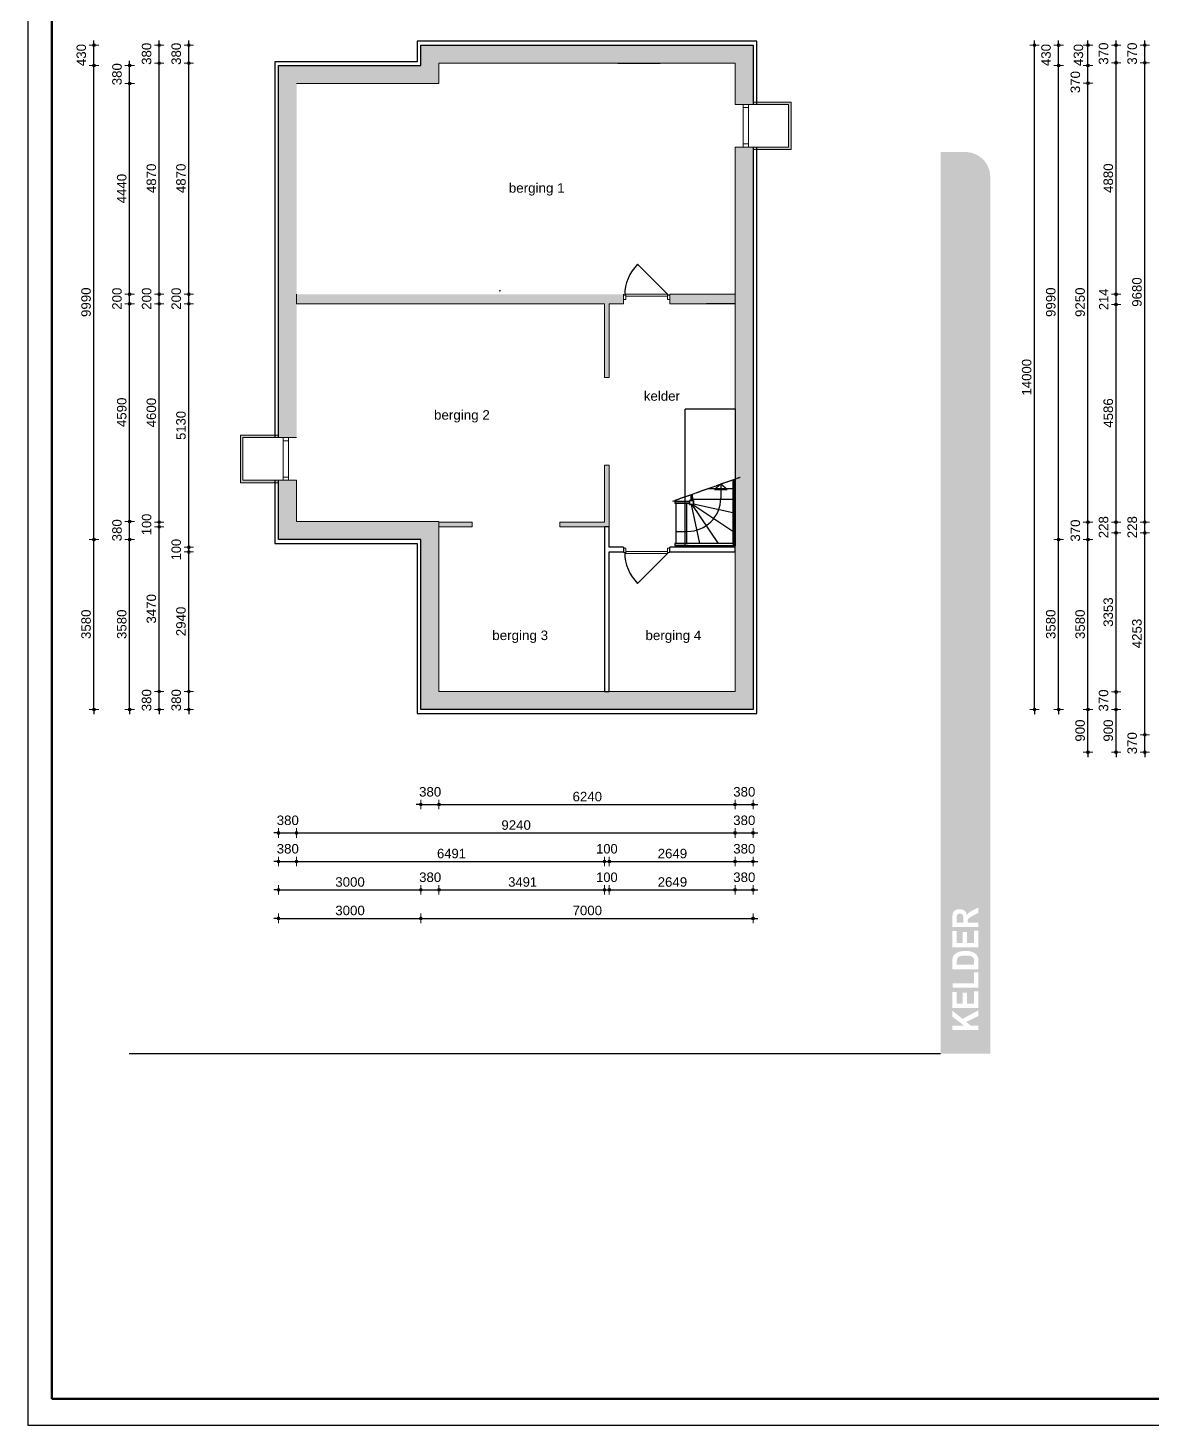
# Model space of a CAD drawing. Header units: millimetres. Extents: x 0 to 59350, y 0 to 29700.
# Drawn here: x 0 to 11844, y 0 to 14719 of the extents above; entities that cross this region are included whole.
import ezdxf

# ---------------------------------------------------------------- set-up
doc = ezdxf.new("R2010")
doc.units = ezdxf.units.MM
for name, pattern in [('PUNKT2_S9', [1, 0, -1]), ('STRICHPUNKT2_S5', [11, 8, -1, 1, -1]), ('VERDECKT2_S2', [2.7, 2, -0.7])]:
    doc.linetypes.add(name, pattern=pattern)
doc.layers.add('LAYER1', color=1, linetype='Continuous', lineweight=18)
doc.layers.add('Standard', color=7, linetype='Continuous', lineweight=25)
for name, color, linetype in [('LAYER3', 1, 'Continuous'), ('LAYER4', 1, 'Continuous'), ('LAYER9', 1, 'Continuous')]:
    doc.layers.add(name, color=color, linetype=linetype)
doc.styles.add('ARIAL', font='arial.ttf')

msp = doc.modelspace()

# ---------------------------------------------------------------- hatches: boundary and pattern name
at = {"layer": 'Standard', "linetype": 'PUNKT2_S9', "lineweight": 18}
for color, points in [(9, [(7515, 14538), (4140, 14538), (4140, 14413), (7515, 14413)]), (9, [(4140, 14323), (2640, 14323), (2640, 14198), (4140, 14198)]), (9, [(4140, 14413), (4140, 14198), (4265, 14198), (4265, 14413)]), (9, [(7450, 14413), (4265, 14413), (4265, 14348), (7450, 14348)]), (9, [(4265, 14348), (4265, 14133), (4330, 14133), (4330, 14348)]), (9, [(4265, 14198), (2765, 14198), (2765, 14133), (4265, 14133)]), (253, [(8040, 13938), (7640, 13938), (7640, 13913), (8015, 13913)]), (253, [(8040, 13438), (8040, 13938), (8015, 13913), (8015, 13463)]), (253, [(7640, 13438), (8040, 13438), (8015, 13463), (7640, 13463)]), (253, [(2640, 10428), (2240, 10428), (2265, 10403), (2640, 10403)]), (253, [(2240, 10428), (2240, 9928), (2265, 9953), (2265, 10403)]), (253, [(2240, 9928), (2640, 9928), (2640, 9953), (2265, 9953)]), (9, [(2640, 9328), (4140, 9328), (4140, 9453), (2640, 9453)]), (9, [(2765, 9453), (4265, 9453), (4265, 9518), (2765, 9518)]), (9, [(4140, 9453), (4140, 7663), (4265, 7663), (4265, 9453)]), (9, [(4265, 9518), (4265, 7728), (4330, 7728), (4330, 9518)]), (9, [(4140, 7538), (7640, 7538), (7640, 7663), (4140, 7663)]), (9, [(4265, 7663), (7515, 7663), (7515, 7728), (4265, 7728)])]:
    msp.add_hatch(color=color, dxfattribs=at).paths.add_polyline_path(points)
h = msp.add_hatch(color=9, dxfattribs=at)
h.paths.add_polyline_path([(7640, 7663), (7640, 13463), (7515, 13463), (7515, 7663)])
h.paths.add_polyline_path([(7515, 13913), (7640, 13913), (7640, 14538), (7515, 14538)])
h = msp.add_hatch(color=9, dxfattribs=at)
h.paths.add_polyline_path([(7515, 7728), (7515, 13463), (7450, 13463), (7450, 7728)])
h.paths.add_polyline_path([(7450, 13913), (7515, 13913), (7515, 14413), (7450, 14413)])
h = msp.add_hatch(color=9, dxfattribs=at)
h.paths.add_polyline_path([(2640, 14198), (2640, 10403), (2765, 10403), (2765, 14198)])
h.paths.add_polyline_path([(2765, 9953), (2640, 9953), (2640, 9453), (2765, 9453)])
h = msp.add_hatch(color=9, dxfattribs=at)
h.paths.add_polyline_path([(2765, 14133), (2765, 10403), (2830, 10403), (2830, 14133)])
h.paths.add_polyline_path([(2830, 9518), (2830, 9953), (2765, 9953), (2765, 9518)])
at = {"layer": 'Standard', "linetype": 'PUNKT2_S9', "lineweight": -3}
h = msp.add_hatch(color=23, dxfattribs=at)
h.paths.add_polyline_path([(9787, 5364), (9786, 5352), (9786, 5330), (9786, 5294), (9856, 5294), (9856, 5328), (9855, 5355), (9853, 5370), (9848, 5377), (9841, 5383), (9832, 5386), (9820, 5387), (9808, 5386), (9798, 5381), (9791, 5374)])
h.paths.add_polyline_path([(9877, 4947), (9849, 4945), (9828, 4942), (9813, 4936), (9802, 4929), (9794, 4919), (9789, 4907), (9787, 4893), (9786, 4870), (9786, 4849), (9968, 4849), (9968, 4883), (9968, 4900), (9966, 4911), (9961, 4922), (9954, 4930), (9944, 4937), (9928, 4942), (9906, 4945)])
h.paths.add_polyline_path([(9615, 3913), (10140, 3913), (10140, 13150), (10131, 13218), (10105, 13282), (10063, 13336), (10008, 13378), (9945, 13404), (9877, 13413), (9615, 13413)])
h.paths.add_polyline_path([(9742, 4608), (9742, 4655), (9968, 4655), (9968, 4770), (10015, 4770), (10015, 4608)], flags=16)
h.paths.add_polyline_path([(9757, 5413), (9773, 5425), (9794, 5432), (9817, 5435), (9845, 5431), (9868, 5420), (9884, 5401), (9893, 5374), (9904, 5388), (9916, 5399), (9934, 5411), (9961, 5426), (10015, 5454), (10015, 5398), (9955, 5365), (9929, 5350), (9914, 5340), (9907, 5334), (9903, 5326), (9901, 5317), (9900, 5303), (9900, 5294), (10015, 5294), (10015, 5247), (9740, 5247), (9740, 5345), (9742, 5377), (9747, 5398)], flags=16)
h.paths.add_polyline_path([(9847, 5195), (9894, 5195), (9894, 5080), (9968, 5080), (9968, 5208), (10015, 5208), (10015, 5034), (9740, 5034), (9740, 5204), (9786, 5204), (9786, 5080), (9847, 5080)], flags=16)
h.paths.add_polyline_path([(9844, 4993), (9880, 4995), (9912, 4993), (9938, 4988), (9966, 4977), (9987, 4963), (9999, 4949), (10009, 4930), (10013, 4912), (10015, 4889), (10015, 4802), (9740, 4802), (9740, 4887), (9741, 4912), (9745, 4931), (9755, 4949), (9770, 4965), (9791, 4978), (9815, 4987)], flags=16)
h.paths.add_polyline_path([(9968, 4440), (9968, 4568), (10015, 4568), (10015, 4394), (9740, 4394), (9740, 4563), (9786, 4563), (9786, 4440), (9847, 4440), (9847, 4555), (9894, 4555), (9894, 4440)], flags=16)
h.paths.add_polyline_path([(9886, 4247), (9932, 4209), (10015, 4209), (10015, 4163), (9740, 4163), (9740, 4209), (9862, 4209), (9740, 4303), (9740, 4365), (9847, 4279), (10015, 4370), (10015, 4310)], flags=16)
at = {"layer": 'Standard', "linetype": 'PUNKT2_S9', "lineweight": 18}
h = msp.add_hatch(color=9, dxfattribs=at)
h.paths.add_polyline_path([(6275, 11913), (2830, 11913), (2830, 11813), (6275, 11813)])
h.paths.add_polyline_path([(7450, 11913), (6762, 11913), (6762, 11813), (7450, 11813)])
h = msp.add_hatch(color=9, dxfattribs=at)
h.paths.add_polyline_path([(6125, 11036), (6125, 11813), (6075, 11813), (6075, 11036)])
h.paths.add_polyline_path([(6125, 9513), (6125, 10113), (6075, 10113), (6075, 9513)])
h = msp.add_hatch(color=9, dxfattribs=at)
h.paths.add_polyline_path([(5603, 9463), (6125, 9463), (6125, 9513), (5603, 9513)])
h.paths.add_polyline_path([(4680, 9463), (4680, 9513), (4330, 9513), (4330, 9463)])

# ---------------------------------------------------------------- linework, layer by layer
at = {"layer": 'LAYER1', "color": 1, "linetype": 'Continuous', "lineweight": -3}
for p, q in [((7164, 9866), (7426, 9866)), ((7299, 9914), (7232, 9856)), ((7366, 9856), (7299, 9914)), ((7299, 9914), (7299, 9766)), ((7002, 9776), (7002, 9741)), ((7002, 9756), (7426, 9756)), ((7002, 9741), (7014, 9741)), ((7014, 9741), (7014, 9705)), ((7014, 9726), (7014, 9699)), ((7014, 9718), (7014, 9699)), ((7232, 9856), (7366, 9856)), ((6957, 9711), (6827, 9711)), ((6827, 9711), (6827, 9287)), ((6971, 9711), (6937, 9711)), ((6937, 9711), (6937, 9287)), ((6971, 9699), (6971, 9711)), ((7008, 9699), (6971, 9699)), ((7014, 9699), (6987, 9699)), ((6987, 9699), (7077, 9287)), ((6995, 9699), (7273, 9287)), ((7014, 9699), (6995, 9699)), ((7014, 9699), (7006, 9699)), ((7006, 9699), (7426, 9416)), ((7014, 9707), (7014, 9699)), ((7014, 9705), (7426, 9615)), ((6827, 9287), (6957, 9287))]:
    msp.add_line(p, q, dxfattribs=at)
at = {"layer": 'LAYER3', "color": 3, "linetype": 'STRICHPUNKT2_S5', "lineweight": -3}
msp.add_line((6796, 9735), (7503, 9986), dxfattribs=at)
at = {"layer": 'LAYER3', "color": 3, "linetype": 'Continuous', "lineweight": -3}
for p, q in [((7426, 9959), (7426, 9281)), ((7445, 9281), (7445, 9965)), ((6816, 9730), (6816, 9711)), ((6971, 9730), (6816, 9730)), ((6971, 9711), (6971, 9730)), ((6983, 9802), (6983, 9741)), ((6983, 9741), (7002, 9741)), ((7002, 9741), (7002, 9808)), ((6816, 9711), (6971, 9711)), ((6816, 9287), (6816, 9268)), ((7426, 9287), (6816, 9287)), ((7426, 9281), (7445, 9281)), ((7445, 9281), (7426, 9281)), ((7445, 9268), (7445, 9281)), ((6816, 9268), (7445, 9268))]:
    msp.add_line(p, q, dxfattribs=at)
at = {"layer": 'LAYER4', "color": 4, "linetype": 'Continuous', "lineweight": -3}
for p, q in [((6971, 9741), (6971, 9699)), ((7014, 9741), (6971, 9741)), ((7014, 9699), (7014, 9741)), ((6971, 9699), (7014, 9699))]:
    msp.add_line(p, q, dxfattribs=at)
at = {"layer": 'LAYER9', "color": 8, "linetype": 'Continuous', "lineweight": -3}
msp.add_line((6827, 9414), (6947, 9414), dxfattribs=at)
msp.add_arc((6947, 9766), 352, 270, 0, dxfattribs=at)
at = {"layer": 'Standard', "color": 1, "linetype": 'Continuous', "lineweight": 25}
for p, q in [((0, 29700), (0, 0)), ((0, 0), (59350, 0))]:
    msp.add_line(p, q, dxfattribs=at)
at = {"layer": 'Standard', "color": 30, "linetype": 'Continuous', "lineweight": 50}
for p, q in [((250, 29422), (250, 278)), ((250, 278), (59072, 278))]:
    msp.add_line(p, q, dxfattribs=at)
at = {"layer": 'Standard', "color": 7, "linetype": 'Continuous', "lineweight": -3}
for p, q in [((695, 14538), (695, 14588)), ((1383, 14538), (1383, 14588)), ((1695, 14538), (1695, 14588)), ((10606, 14538), (10606, 14588)), ((10860, 14538), (10860, 14588)), ((11169, 14538), (11169, 14588)), ((11465, 14538), (11465, 14588)), ((11768, 14538), (11768, 14588)), ((695, 14323), (695, 14538)), ((1383, 14348), (1383, 14538)), ((1695, 14348), (1695, 14538)), ((10606, 7538), (10606, 14538)), ((10860, 14323), (10860, 14538)), ((11169, 14323), (11169, 14538)), ((11465, 14353), (11465, 14538)), ((11768, 14353), (11768, 14538)), ((695, 9328), (695, 14323)), ((1071, 14323), (1071, 14373)), ((1071, 14133), (1071, 14323)), ((1383, 11913), (1383, 14348)), ((1695, 11913), (1695, 14348)), ((10860, 9328), (10860, 14323)), ((11169, 14138), (11169, 14323)), ((11465, 11913), (11465, 14353)), ((11768, 9513), (11768, 14353)), ((1071, 11913), (1071, 14133)), ((11169, 9513), (11169, 14138)), ((1071, 11813), (1071, 11913)), ((1071, 9518), (1071, 11813)), ((1383, 11813), (1383, 11913)), ((1383, 9513), (1383, 11813)), ((1695, 11813), (1695, 11913)), ((1695, 9248), (1695, 11813)), ((7450, 11813), (7150, 11813)), ((11465, 11806), (11465, 11913)), ((11465, 9513), (11465, 11806)), ((1071, 9328), (1071, 9518)), ((1383, 9463), (1383, 9513)), ((1383, 7728), (1383, 9463)), ((11169, 9328), (11169, 9513)), ((11465, 9399), (11465, 9513)), ((11768, 9399), (11768, 9513)), ((695, 7538), (695, 9328)), ((1071, 7538), (1071, 9328)), ((10860, 7538), (10860, 9328)), ((11169, 7538), (11169, 9328)), ((11465, 7723), (11465, 9399)), ((11768, 7273), (11768, 9399)), ((1695, 9198), (1695, 9248)), ((1695, 7728), (1695, 9198)), ((1383, 7538), (1383, 7728)), ((1695, 7538), (1695, 7728)), ((11465, 7538), (11465, 7723)), ((695, 7538), (695, 7488)), ((1071, 7538), (1071, 7488)), ((1383, 7538), (1383, 7488)), ((1695, 7538), (1695, 7488)), ((10606, 7538), (10606, 7488)), ((10860, 7538), (10860, 7488)), ((11169, 7088), (11169, 7538)), ((11465, 7088), (11465, 7538)), ((11768, 7088), (11768, 7273)), ((11169, 7088), (11169, 7038)), ((11465, 7088), (11465, 7038)), ((11768, 7088), (11768, 7038)), ((4140, 6538), (4090, 6538)), ((4140, 6538), (4330, 6538)), ((4330, 6538), (5663, 6538)), ((5663, 6538), (7450, 6538)), ((7450, 6538), (7640, 6538)), ((7640, 6538), (7690, 6538)), ((2640, 6238), (2590, 6238)), ((2640, 6238), (2830, 6238)), ((2830, 6238), (4913, 6238)), ((4913, 6238), (7450, 6238)), ((7450, 6238), (7640, 6238)), ((7640, 6238), (7690, 6238)), ((2640, 5938), (2590, 5938)), ((2640, 5938), (2830, 5938)), ((2830, 5938), (4235, 5938)), ((4235, 5938), (6075, 5938)), ((6075, 5938), (6125, 5938)), ((6125, 5938), (6560, 5938)), ((6560, 5938), (7450, 5938)), ((7450, 5938), (7640, 5938)), ((7640, 5938), (7690, 5938)), ((2640, 5638), (2590, 5638)), ((2640, 5638), (3163, 5638)), ((3163, 5638), (4140, 5638)), ((4140, 5638), (4330, 5638)), ((4330, 5638), (4985, 5638)), ((4985, 5638), (6075, 5638)), ((6075, 5638), (6125, 5638)), ((6125, 5638), (6560, 5638)), ((6560, 5638), (7450, 5638)), ((7450, 5638), (7640, 5638)), ((7640, 5638), (7690, 5638)), ((2640, 5338), (2590, 5338)), ((2640, 5338), (3163, 5338)), ((3163, 5338), (4140, 5338)), ((4140, 5338), (5663, 5338)), ((5663, 5338), (7640, 5338)), ((7640, 5338), (7690, 5338))]:
    msp.add_line(p, q, dxfattribs=at)
at = {"layer": 'Standard', "color": 131, "linetype": 'Continuous', "lineweight": -3}
for p, q in [((7640, 14578), (4100, 14578)), ((4100, 14578), (4100, 14538)), ((7680, 14578), (7640, 14578)), ((7680, 13913), (7680, 14578)), ((4100, 14538), (4100, 14363)), ((4140, 14323), (4140, 14538)), ((4140, 14538), (7640, 14538)), ((7640, 14538), (7640, 13913)), ((4100, 14363), (2600, 14363)), ((2600, 14363), (2600, 14323)), ((2600, 14323), (2600, 10403)), ((2640, 10403), (2640, 14323)), ((2640, 14323), (4100, 14323)), ((4100, 14323), (4140, 14323)), ((7640, 13463), (7640, 7538)), ((7680, 7538), (7680, 13463)), ((2600, 9953), (2600, 9328)), ((2640, 9328), (2640, 9953)), ((2600, 9328), (2600, 9288)), ((2600, 9288), (4100, 9288)), ((4100, 9328), (2640, 9328)), ((4140, 9328), (4100, 9328)), ((4100, 9288), (4100, 7538)), ((4140, 7538), (4140, 9328)), ((4100, 7538), (4100, 7498)), ((7640, 7538), (4140, 7538)), ((7680, 7498), (7680, 7538)), ((4100, 7498), (7680, 7498))]:
    msp.add_line(p, q, dxfattribs=at)
at = {"layer": 'Standard', "color": 7, "linetype": 'Continuous', "lineweight": 18}
for p, q in [((695, 14538), (645, 14538)), ((695, 14538), (745, 14538)), ((1383, 14538), (1333, 14538)), ((1383, 14538), (1433, 14538)), ((1695, 14538), (1645, 14538)), ((1695, 14538), (1745, 14538)), ((10606, 14538), (10556, 14538)), ((10606, 14538), (10656, 14538)), ((10860, 14538), (10810, 14538)), ((10860, 14538), (10910, 14538)), ((11169, 14538), (11119, 14538)), ((11169, 14538), (11219, 14538)), ((11465, 14538), (11415, 14538)), ((11465, 14538), (11515, 14538)), ((11768, 14538), (11718, 14538)), ((11768, 14538), (11818, 14538)), ((695, 14323), (645, 14323)), ((695, 14323), (745, 14323)), ((1071, 14323), (1021, 14323)), ((1071, 14323), (1121, 14323)), ((1383, 14348), (1333, 14348)), ((1383, 14348), (1433, 14348)), ((1695, 14348), (1645, 14348)), ((1695, 14348), (1745, 14348)), ((10860, 14323), (10810, 14323)), ((10860, 14323), (10910, 14323)), ((11169, 14323), (11119, 14323)), ((11169, 14323), (11219, 14323)), ((11465, 14353), (11415, 14353)), ((11465, 14353), (11515, 14353)), ((11768, 14353), (11718, 14353)), ((11768, 14353), (11818, 14353)), ((1071, 14133), (1021, 14133)), ((1071, 14133), (1121, 14133)), ((11169, 14138), (11119, 14138)), ((11169, 14138), (11219, 14138)), ((1071, 11913), (1021, 11913)), ((1071, 11813), (1021, 11813)), ((1071, 11913), (1121, 11913)), ((1071, 11813), (1121, 11813)), ((1383, 11913), (1333, 11913)), ((1383, 11813), (1333, 11813)), ((1383, 11913), (1433, 11913)), ((1383, 11813), (1433, 11813)), ((1695, 11913), (1645, 11913)), ((1695, 11813), (1645, 11813)), ((1695, 11913), (1745, 11913)), ((1695, 11813), (1745, 11813)), ((11465, 11913), (11415, 11913)), ((11465, 11806), (11415, 11806)), ((11465, 11913), (11515, 11913)), ((11465, 11806), (11515, 11806)), ((1071, 9518), (1021, 9518)), ((1071, 9518), (1121, 9518)), ((1383, 9513), (1333, 9513)), ((1383, 9463), (1333, 9463)), ((1383, 9513), (1433, 9513)), ((1383, 9463), (1433, 9463)), ((5964, 9513), (5927, 9513)), ((5964, 9513), (6002, 9513)), ((11169, 9513), (11119, 9513)), ((11169, 9513), (11219, 9513)), ((11465, 9513), (11415, 9513)), ((11465, 9513), (11515, 9513)), ((11768, 9513), (11718, 9513)), ((11768, 9513), (11818, 9513)), ((695, 9328), (645, 9328)), ((695, 9328), (745, 9328)), ((1071, 9328), (1021, 9328)), ((1071, 9328), (1121, 9328)), ((10860, 9328), (10810, 9328)), ((10860, 9328), (10910, 9328)), ((11169, 9328), (11119, 9328)), ((11169, 9328), (11219, 9328)), ((11465, 9399), (11415, 9399)), ((11465, 9399), (11515, 9399)), ((11768, 9399), (11718, 9399)), ((11768, 9399), (11818, 9399)), ((1695, 9248), (1645, 9248)), ((1695, 9198), (1645, 9198)), ((1695, 9248), (1745, 9248)), ((1695, 9198), (1745, 9198)), ((1383, 7728), (1333, 7728)), ((1383, 7728), (1433, 7728)), ((1695, 7728), (1645, 7728)), ((1695, 7728), (1745, 7728)), ((11465, 7723), (11415, 7723)), ((11465, 7723), (11515, 7723)), ((695, 7538), (645, 7538)), ((695, 7538), (745, 7538)), ((1071, 7538), (1021, 7538)), ((1071, 7538), (1121, 7538)), ((1383, 7538), (1333, 7538)), ((1383, 7538), (1433, 7538)), ((1695, 7538), (1645, 7538)), ((1695, 7538), (1745, 7538)), ((10606, 7538), (10556, 7538)), ((10606, 7538), (10656, 7538)), ((10860, 7538), (10810, 7538)), ((10860, 7538), (10910, 7538)), ((11169, 7538), (11119, 7538)), ((11169, 7538), (11219, 7538)), ((11465, 7538), (11415, 7538)), ((11465, 7538), (11515, 7538)), ((11768, 7273), (11718, 7273)), ((11768, 7273), (11818, 7273)), ((11169, 7088), (11119, 7088)), ((11169, 7088), (11219, 7088)), ((11465, 7088), (11415, 7088)), ((11465, 7088), (11515, 7088)), ((11768, 7088), (11718, 7088)), ((11768, 7088), (11818, 7088)), ((4140, 6538), (4140, 6588)), ((4140, 6538), (4140, 6488)), ((4330, 6538), (4330, 6588)), ((4330, 6538), (4330, 6488)), ((7450, 6538), (7450, 6588)), ((7450, 6538), (7450, 6488)), ((7640, 6538), (7640, 6588)), ((7640, 6538), (7640, 6488)), ((2640, 6238), (2640, 6288)), ((2640, 6238), (2640, 6188)), ((2830, 6238), (2830, 6288)), ((2830, 6238), (2830, 6188)), ((7450, 6238), (7450, 6288)), ((7450, 6238), (7450, 6188)), ((7640, 6238), (7640, 6288)), ((7640, 6238), (7640, 6188)), ((2640, 5938), (2640, 5988)), ((2640, 5938), (2640, 5888)), ((2830, 5938), (2830, 5988)), ((2830, 5938), (2830, 5888)), ((6075, 5938), (6075, 5988)), ((6075, 5938), (6075, 5888)), ((6125, 5938), (6125, 5988)), ((6125, 5938), (6125, 5888)), ((7450, 5938), (7450, 5988)), ((7450, 5938), (7450, 5888)), ((7640, 5938), (7640, 5988)), ((7640, 5938), (7640, 5888)), ((2640, 5638), (2640, 5688)), ((2640, 5638), (2640, 5588)), ((4140, 5638), (4140, 5688)), ((4140, 5638), (4140, 5588)), ((4330, 5638), (4330, 5688)), ((4330, 5638), (4330, 5588)), ((6075, 5638), (6075, 5688)), ((6075, 5638), (6075, 5588)), ((6125, 5638), (6125, 5688)), ((6125, 5638), (6125, 5588)), ((7450, 5638), (7450, 5688)), ((7450, 5638), (7450, 5588)), ((7640, 5638), (7640, 5688)), ((7640, 5638), (7640, 5588)), ((2640, 5338), (2640, 5388)), ((2640, 5338), (2640, 5288)), ((4140, 5338), (4140, 5388)), ((4140, 5338), (4140, 5288)), ((7640, 5338), (7640, 5388)), ((7640, 5338), (7640, 5288))]:
    msp.add_line(p, q, dxfattribs=at)
at = {"layer": 'Standard', "color": 9, "linetype": 'Continuous', "lineweight": 18}
for p, q in [((7515, 14538), (4140, 14538)), ((4140, 14538), (4140, 14413)), ((7640, 14538), (7515, 14538)), ((7640, 13913), (7640, 14538)), ((4140, 14323), (2640, 14323)), ((2640, 14323), (2640, 14198)), ((4140, 14413), (4140, 14323)), ((4330, 14348), (7450, 14348)), ((4330, 14133), (4330, 14348)), ((7450, 14348), (7450, 13913)), ((2640, 14198), (2640, 10403)), ((2830, 14133), (4265, 14133)), ((4265, 14133), (4330, 14133)), ((7515, 13913), (7450, 13913)), ((7550, 13913), (7515, 13913)), ((7575, 13913), (7550, 13913)), ((7640, 13913), (7575, 13913)), ((7450, 13463), (7450, 9248)), ((7450, 13463), (7515, 13463)), ((7515, 13463), (7550, 13463)), ((7550, 13463), (7575, 13463)), ((7575, 13463), (7640, 13463)), ((7640, 7663), (7640, 13463)), ((2705, 10403), (2640, 10403)), ((2730, 10403), (2705, 10403)), ((2765, 10403), (2730, 10403)), ((2830, 10403), (2765, 10403)), ((2640, 9953), (2640, 9453)), ((2640, 9953), (2705, 9953)), ((2705, 9953), (2730, 9953)), ((2730, 9953), (2765, 9953)), ((2765, 9953), (2830, 9953)), ((2830, 9518), (2830, 9953)), ((2640, 9453), (2640, 9328)), ((4265, 9518), (2830, 9518)), ((4330, 9518), (4265, 9518)), ((4330, 7728), (4330, 9518)), ((2640, 9328), (4140, 9328)), ((4140, 9328), (4140, 7663)), ((7450, 9248), (7450, 9198)), ((7450, 9198), (7450, 7728)), ((4140, 7663), (4140, 7538)), ((6075, 7728), (4330, 7728)), ((6125, 7728), (6075, 7728)), ((7450, 7728), (6125, 7728)), ((7640, 7538), (7640, 7663)), ((4140, 7538), (7640, 7538))]:
    msp.add_line(p, q, dxfattribs=at)
at = {"layer": 'Standard', "color": 7, "linetype": 'VERDECKT2_S2', "lineweight": -3}
msp.add_line((6215, 14348), (6665, 14348), dxfattribs=at)
at = {"layer": 'Standard', "color": 2, "linetype": 'Continuous', "lineweight": 18}
for p, q in [((7534, 13913), (7534, 13880)), ((7591, 13913), (7534, 13913)), ((7534, 13463), (7534, 13913)), ((7534, 13880), (7591, 13880)), ((7591, 13880), (7591, 13913)), ((7591, 13463), (7591, 13913)), ((7534, 13463), (7534, 13497)), ((7534, 13497), (7591, 13497)), ((7591, 13463), (7534, 13463)), ((7591, 13497), (7591, 13463)), ((2689, 10370), (2689, 10403)), ((2689, 10403), (2746, 10403)), ((2689, 9953), (2689, 10403)), ((2746, 10370), (2689, 10370)), ((2746, 10403), (2746, 10370)), ((2746, 9953), (2746, 10403)), ((2746, 9987), (2689, 9987)), ((2689, 9987), (2689, 9953)), ((2689, 9953), (2746, 9953)), ((2746, 9953), (2746, 9987))]:
    msp.add_line(p, q, dxfattribs=at)
at = {"layer": 'Standard', "color": 253, "linetype": 'Continuous', "lineweight": 18}
for p, q in [((8040, 13938), (7640, 13938)), ((7640, 13938), (7640, 13913)), ((7640, 13913), (7700, 13913)), ((7700, 13913), (8015, 13913)), ((8015, 13913), (8015, 13463)), ((8040, 13438), (8040, 13938)), ((7700, 13463), (7640, 13463)), ((7640, 13463), (7640, 13438)), ((7640, 13438), (8040, 13438)), ((8015, 13463), (7700, 13463)), ((2640, 10428), (2240, 10428)), ((2240, 10428), (2240, 9928)), ((2265, 10403), (2580, 10403)), ((2265, 9953), (2265, 10403)), ((2580, 10403), (2640, 10403)), ((2640, 10403), (2640, 10428)), ((2240, 9928), (2640, 9928)), ((2580, 9953), (2265, 9953)), ((2640, 9953), (2580, 9953)), ((2640, 9928), (2640, 9953))]:
    msp.add_line(p, q, dxfattribs=at)
at = {"layer": 'Standard', "color": 5, "linetype": 'Continuous', "lineweight": -3}
for p, q in [((6750, 11904), (6423, 12230)), ((6750, 9193), (6423, 8866))]:
    msp.add_line(p, q, dxfattribs=at)
at = {"layer": 'Standard', "color": 5, "linetype": 'VERDECKT2_S2', "lineweight": -3}
for p, q in [((4972, 11946), (4973, 11949)), ((4973, 11949), (4974, 11951)), ((4974, 11951), (4975, 11953)), ((4975, 11953), (4976, 11955))]:
    msp.add_line(p, q, dxfattribs=at)
at = {"layer": 'Standard', "color": 255, "linetype": 'Continuous', "lineweight": 18}
for p, q in [((2830, 11913), (2830, 11813)), ((2830, 11813), (6075, 11813)), ((6075, 11813), (6075, 11036)), ((6125, 11813), (6275, 11813)), ((6125, 11036), (6125, 11813)), ((6275, 11913), (6275, 11898)), ((6275, 11898), (6275, 11863)), ((6275, 11863), (6275, 11813)), ((6762, 11898), (6762, 11913)), ((7450, 11913), (6762, 11913)), ((6762, 11863), (6762, 11898)), ((6762, 11813), (6762, 11863)), ((6762, 11813), (7450, 11813)), ((7450, 11813), (7450, 11913)), ((6110, 11036), (6075, 11036)), ((6125, 11036), (6110, 11036)), ((6075, 10113), (6110, 10113)), ((6075, 10113), (6075, 9513)), ((6110, 10113), (6125, 10113)), ((6125, 9513), (6125, 10113)), ((4680, 9513), (4330, 9513)), ((4330, 9513), (4330, 9463)), ((4330, 9463), (4680, 9463)), ((4680, 9513), (4680, 9498)), ((4680, 9498), (4680, 9463)), ((5603, 9498), (5603, 9513)), ((6075, 9513), (5603, 9513)), ((5603, 9463), (5603, 9498)), ((5603, 9463), (6125, 9463)), ((6125, 9463), (6125, 9513))]:
    msp.add_line(p, q, dxfattribs=at)
at = {"layer": 'Standard', "color": 131, "linetype": 'Continuous', "lineweight": 18}
for p, q in [((6300, 11904), (6275, 11904)), ((6275, 11904), (6275, 11858)), ((6275, 11858), (6300, 11858)), ((6737, 11914), (6300, 11914)), ((6300, 11914), (6300, 11894)), ((6300, 11858), (6300, 11904)), ((6300, 11894), (6737, 11894)), ((6737, 11894), (6737, 11914)), ((6762, 11904), (6737, 11904)), ((6737, 11904), (6737, 11858)), ((6737, 11858), (6762, 11858)), ((6762, 11858), (6762, 11904)), ((6300, 9239), (6275, 9239)), ((6275, 9239), (6275, 9193)), ((6275, 9193), (6300, 9193)), ((6300, 9193), (6300, 9239)), ((6737, 9203), (6300, 9203)), ((6300, 9203), (6300, 9183)), ((6300, 9183), (6737, 9183)), ((6762, 9239), (6737, 9239)), ((6737, 9239), (6737, 9193)), ((6737, 9183), (6737, 9203)), ((6737, 9193), (6762, 9193)), ((6762, 9193), (6762, 9239))]:
    msp.add_line(p, q, dxfattribs=at)
at = {"layer": 'Standard', "color": 1, "linetype": 'VERDECKT2_S2', "lineweight": -3}
for p, q in [((6925, 9263), (6925, 10708)), ((6925, 10708), (7450, 10708)), ((7450, 10708), (7450, 9263)), ((7450, 9263), (6925, 9263))]:
    msp.add_line(p, q, dxfattribs=at)
at = {"layer": 'Standard', "color": 255, "linetype": 'Continuous', "lineweight": -3}
for p, q in [((6075, 9463), (6075, 7728)), ((6125, 9463), (6075, 9463)), ((6125, 9248), (6125, 9463)), ((6275, 9248), (6125, 9248)), ((6125, 7728), (6125, 9198)), ((6125, 9198), (6275, 9198)), ((6275, 9248), (6275, 9233)), ((6275, 9233), (6275, 9198)), ((6762, 9233), (6762, 9248)), ((7450, 9248), (6762, 9248)), ((6762, 9198), (6762, 9233)), ((6762, 9198), (7450, 9198)), ((7450, 9198), (7450, 9248)), ((6075, 7728), (6125, 7728))]:
    msp.add_line(p, q, dxfattribs=at)
at = {"layer": 'Standard', "color": 26, "linetype": 'Continuous', "lineweight": -3}
msp.add_line((1065, 3913), (9615, 3913), dxfattribs=at)
at = {"layer": 'Standard', "color": 7, "linetype": 'Continuous', "lineweight": 18}
for centre in [(695, 14538), (1383, 14538), (1695, 14538), (10606, 14538), (10860, 14538), (11169, 14538), (11465, 14538), (11768, 14538), (695, 14323), (1071, 14323), (1383, 14348), (1695, 14348), (10860, 14323), (11169, 14323), (11465, 14353), (11768, 14353), (1071, 14133), (11169, 14138), (1071, 11913), (1383, 11913), (1695, 11913), (11465, 11913), (1071, 11813), (1383, 11813), (1695, 11813), (11465, 11806), (1071, 9518), (1383, 9513), (1383, 9463), (11169, 9513), (11465, 9513), (11768, 9513), (695, 9328), (1071, 9328), (10860, 9328), (11169, 9328), (11465, 9399), (11768, 9399), (1695, 9248), (1695, 9198), (1383, 7728), (1695, 7728), (11465, 7723), (695, 7538), (1071, 7538), (1383, 7538), (1695, 7538), (10606, 7538), (10860, 7538), (11169, 7538), (11465, 7538), (11768, 7273), (11169, 7088), (11465, 7088), (11768, 7088), (4140, 6538), (4330, 6538), (7450, 6538), (7640, 6538), (2640, 6238), (2830, 6238), (7450, 6238), (7640, 6238), (2640, 5938), (2830, 5938), (6075, 5938), (6125, 5938), (7450, 5938), (7640, 5938), (2640, 5638), (4140, 5638), (4330, 5638), (6075, 5638), (6125, 5638), (7450, 5638), (7640, 5638), (2640, 5338), (4140, 5338), (7640, 5338)]:
    msp.add_circle(centre, 15, dxfattribs=at)
at = {"layer": 'Standard', "color": 5, "linetype": 'Continuous', "lineweight": -3}
for centre, start, end in [((6750, 11904), 135, 180), ((6750, 9193), 180, 225)]:
    msp.add_arc(centre, 462, start, end, dxfattribs=at)

# ---------------------------------------------------------------- texts
at = {"layer": 'Standard', "color": 7, "linetype": 'Continuous', "lineweight": 18, "char_height": 100, "attachment_point": 7, "rotation": 90, "style": 'ARIAL'}
for s, insert, width in [('\\W1.00;430', (613, 14317), 285.15), ('\\W1.00;380', (1301, 14330), 285.15), ('\\W1.00;380', (1613, 14330), 285.15), ('\\W1.00;430', (10778, 14317), 285.15), ('\\W1.00;430', (11119, 14317), 285.15), ('\\W1.00;370', (11384, 14332), 285.15), ('\\W1.00;370', (11686, 14332), 285.15), ('\\W1.00;380', (989, 14115), 285.15), ('\\W1.00;370', (11087, 14032), 285.15), ('\\W1.00;4870', (1351, 12979), 363.56), ('\\W1.00;4870', (1663, 12979), 363.56), ('\\W1.00;4880', (11434, 12981), 363.56), ('\\W1.00;4440', (1039, 12871), 363.56), ('\\W1.00;9680', (11736, 11781), 363.56), ('\\W1.00;9990', (663, 11674), 363.56), ('\\W1.00;200', (989, 11750), 285.15), ('\\W1.00;200', (1301, 11750), 285.15), ('\\W1.00;200', (1613, 11750), 285.15), ('\\W1.00;9990', (10828, 11674), 363.56), ('\\W1.00;9250', (11137, 11674), 363.56), ('\\W0.97;214', (11385, 11746), 283.55), ('\\W0.99;14000', (10574, 10847), 440.97), ('\\W1.00;4590', (1039, 10514), 363.56), ('\\W1.00;4600', (1351, 10511), 363.56), ('\\W1.00;4586', (11434, 10507), 363.56), ('\\W0.98;5130', (1663, 10379), 362.35), ('\\W0.97;100', (1301, 9375), 283.55), ('\\W1.00;228', (11384, 9343), 285.15), ('\\W1.00;228', (11686, 9343), 285.15), ('\\W1.00;380', (989, 9310), 285.15), ('\\W1.00;370', (11087, 9307), 285.15), ('\\W0.97;100', (1613, 9110), 283.55), ('\\W1.00;3470', (1351, 8444), 363.56), ('\\W1.00;3353', (11434, 8409), 363.56), ('\\W1.00;3580', (663, 8281), 363.56), ('\\W1.00;3580', (1039, 8281), 363.56), ('\\W1.00;2940', (1663, 8311), 363.56), ('\\W1.00;3580', (10828, 8281), 363.56), ('\\W1.00;3580', (11137, 8281), 363.56), ('\\W1.00;4253', (11736, 8184), 363.56), ('\\W1.00;380', (1301, 7520), 285.15), ('\\W1.00;380', (1613, 7520), 285.15), ('\\W1.00;370', (11384, 7517), 285.15), ('\\W1.00;900', (11137, 7200), 285.15), ('\\W1.00;900', (11434, 7200), 285.15), ('\\W1.00;370', (11686, 7067), 285.15)]:
    msp.add_mtext(s, dxfattribs=dict(at, insert=insert, width=width))
at = {"layer": 'Standard', "color": 254, "linetype": 'Continuous', "lineweight": 70, "char_height": 100, "attachment_point": 7, "style": 'ARIAL'}
for s, insert, width in [('{\\W1.01;berging\\~1}', (5066, 12953), 636.95), ('\\W1.00;kelder', (6489, 10790), 433.56), ('{\\W1.01;berging\\~2}', (4278, 10562), 636.95), ('\\W1.01;berging\\~3', (4892, 8240), 636.95), ('\\W1.01;berging\\~3', (4892, 8240), 636.95), ('{\\W1.01;berging\\~4}', (6506, 8240), 636.95)]:
    msp.add_mtext(s, dxfattribs=dict(at, insert=insert, width=width))
at = {"layer": 'Standard', "color": 7, "linetype": 'Continuous', "lineweight": 18, "char_height": 100, "attachment_point": 7, "style": 'ARIAL'}
for s, insert, width in [('\\W1.00;380', (4121, 6620), 285.15), ('\\W1.00;6240', (5738, 6570), 363.56), ('\\W1.00;380', (7431, 6620), 285.15), ('\\W1.00;380', (2621, 6320), 285.15), ('\\W1.00;9240', (4988, 6270), 363.56), ('\\W1.00;380', (7431, 6320), 285.15), ('\\W1.00;380', (2621, 6020), 285.15), ('\\W0.98;6491', (4310, 5970), 362.35), ('\\W0.97;100', (5987, 6020), 283.55), ('\\W1.00;2649', (6635, 5970), 363.56), ('\\W1.00;380', (7431, 6020), 285.15), ('\\W1.00;3000', (3238, 5670), 363.56), ('\\W1.00;380', (4121, 5720), 285.15), ('\\W0.98;3491', (5060, 5670), 362.35), ('\\W0.97;100', (5987, 5720), 283.55), ('\\W1.00;2649', (6635, 5670), 363.56), ('\\W1.00;380', (7431, 5720), 285.15), ('\\W1.00;3000', (3238, 5370), 363.56), ('\\W1.00;7000', (5738, 5370), 363.56)]:
    msp.add_mtext(s, dxfattribs=dict(at, insert=insert, width=width))

doc.saveas('drawing.dxf')
